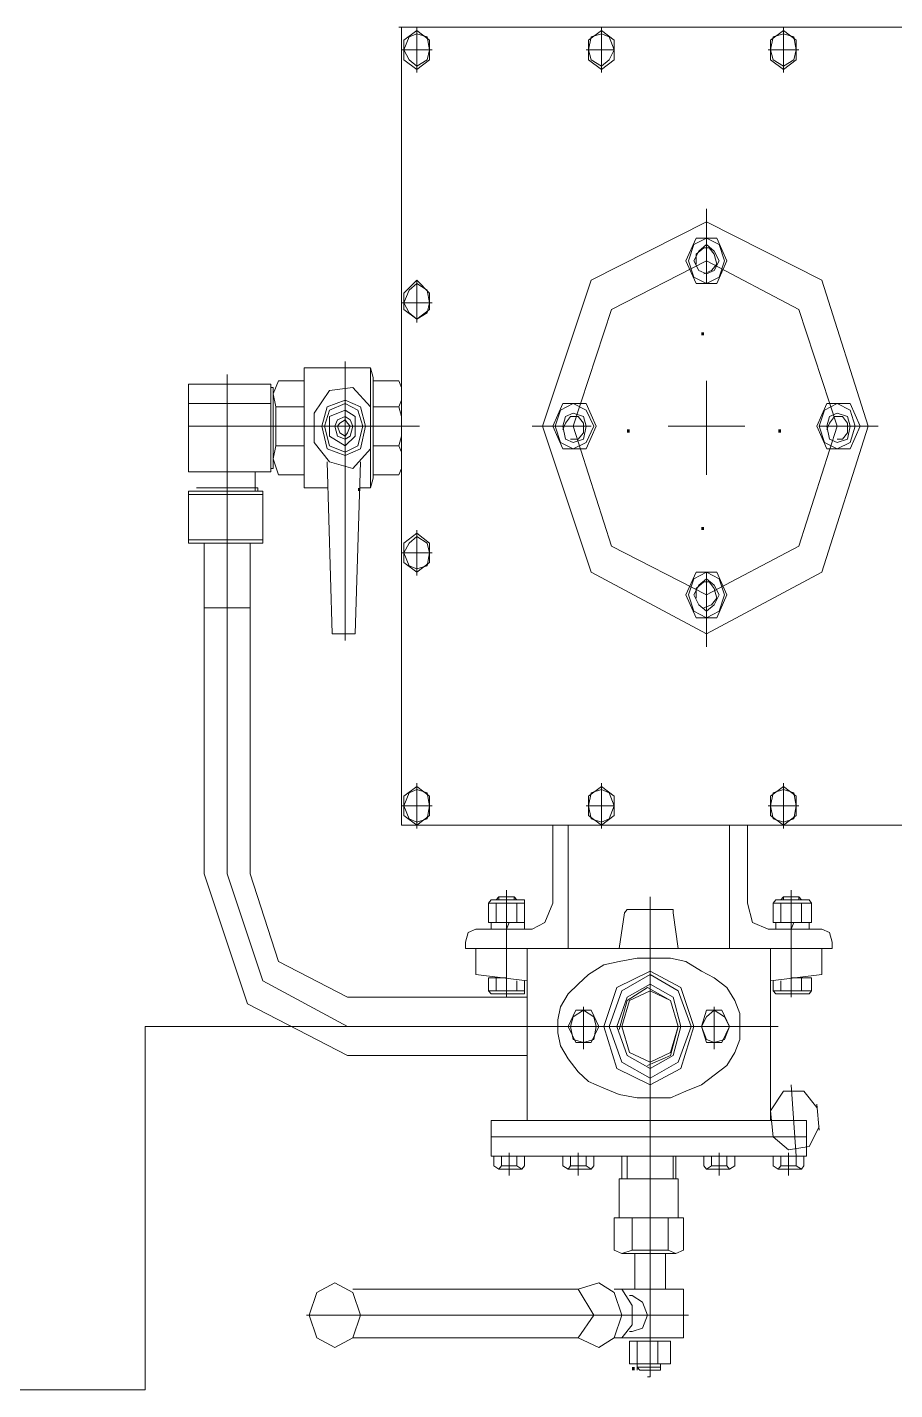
# Model space of a CAD drawing. Header units: inches. Extents: x 2435 to 7572, y 377 to 2555.
# Drawn here: x 3943.5 to 4226.3, y 2106.8 to 2550.6 of the extents above; entities that cross this region are included whole.
import ezdxf

# ---------------------------------------------------------------- set-up
doc = ezdxf.new("R2010")
doc.units = ezdxf.units.IN
doc.header["$MEASUREMENT"] = 0

msp = doc.modelspace()

# ---------------------------------------------------------------- hatches: boundary and pattern name
at = {"transparency": 33554559}
for points in [[(4164.07, 2450.23), (4163.24, 2450.23), (4163.24, 2451.29), (4164.07, 2451.29)], [(4139.84, 2418.53), (4139.01, 2418.53), (4139.01, 2419.59), (4139.84, 2419.59)], [(4189.14, 2418.53), (4188.3, 2418.53), (4188.3, 2419.59), (4189.14, 2419.59)], [(4052.12, 2399.51), (4051.28, 2399.51), (4051.28, 2400.56), (4052.12, 2400.56)], [(4164.07, 2386.83), (4163.24, 2386.83), (4163.24, 2387.88), (4164.07, 2387.88)], [(4141.52, 2113.13), (4140.68, 2113.13), (4140.68, 2114.19), (4141.52, 2114.19)]]:
    msp.add_hatch(color=256, dxfattribs=at).paths.add_polyline_path(points)

# ---------------------------------------------------------------- linework, layer by layer
at = {"lineweight": 5}
for p, q in [((4064.65, 2550.62), (4065.49, 2550.62)), ((4065.49, 2290.66), (4065.49, 2550.62)), ((4065.49, 2550.62), (4436.44, 2550.62)), ((4066.32, 2546.39), (4070.5, 2549.56)), ((4067.99, 2547.45), (4070.5, 2548.51)), ((4070.5, 2535.83), (4070.5, 2550.62)), ((4070.5, 2549.56), (4074.68, 2546.39)), ((4070.5, 2548.51), (4073.84, 2547.45)), ((4126.48, 2546.39), (4130.65, 2549.56)), ((4127.31, 2547.45), (4130.65, 2548.51)), ((4130.65, 2535.83), (4130.65, 2550.62)), ((4130.65, 2549.56), (4134.83, 2546.39)), ((4130.65, 2548.51), (4133.16, 2547.45)), ((4185.8, 2546.39), (4189.97, 2549.56)), ((4186.63, 2547.45), (4189.97, 2548.51)), ((4189.14, 2550.62), (4189.97, 2550.62)), ((4189.97, 2535.83), (4189.97, 2550.62)), ((4189.97, 2549.56), (4194.15, 2546.39)), ((4189.97, 2548.51), (4193.32, 2547.45)), ((4075.51, 2543.22), (4065.49, 2543.22)), ((4066.32, 2543.22), (4067.99, 2547.45)), ((4066.32, 2540.05), (4066.32, 2546.39)), ((4067.99, 2540.05), (4066.32, 2543.22)), ((4073.84, 2547.45), (4074.68, 2543.22)), ((4074.68, 2543.22), (4073.84, 2540.05)), ((4074.68, 2546.39), (4074.68, 2540.05)), ((4134.83, 2543.22), (4125.64, 2543.22)), ((4126.48, 2543.22), (4127.31, 2547.45)), ((4126.48, 2540.05), (4126.48, 2546.39)), ((4127.31, 2540.05), (4126.48, 2543.22)), ((4133.16, 2547.45), (4134.83, 2543.22)), ((4134.83, 2543.22), (4133.16, 2540.05)), ((4134.83, 2546.39), (4134.83, 2540.05)), ((4194.99, 2543.22), (4184.96, 2543.22)), ((4185.8, 2543.22), (4186.63, 2547.45)), ((4185.8, 2540.05), (4185.8, 2546.39)), ((4186.63, 2540.05), (4185.8, 2543.22)), ((4193.32, 2547.45), (4194.15, 2543.22)), ((4194.15, 2543.22), (4193.32, 2540.05)), ((4194.15, 2546.39), (4194.15, 2540.05)), ((4070.5, 2536.88), (4066.32, 2540.05)), ((4070.5, 2537.94), (4067.99, 2540.05)), ((4074.68, 2540.05), (4070.5, 2536.88)), ((4073.84, 2540.05), (4070.5, 2537.94)), ((4130.65, 2536.88), (4126.48, 2540.05)), ((4130.65, 2537.94), (4127.31, 2540.05)), ((4134.83, 2540.05), (4130.65, 2536.88)), ((4133.16, 2540.05), (4130.65, 2537.94)), ((4189.97, 2536.88), (4185.8, 2540.05)), ((4189.97, 2537.94), (4186.63, 2540.05)), ((4193.32, 2540.05), (4189.97, 2537.94)), ((4194.15, 2540.05), (4189.97, 2536.88)), ((4164.91, 2491.44), (4164.91, 2467.14)), ((4127.31, 2468.2), (4164.91, 2487.22)), ((4164.91, 2487.22), (4202.51, 2468.2)), ((4158.23, 2474.54), (4161.57, 2481.93)), ((4160.73, 2479.82), (4164.91, 2481.93)), ((4161.57, 2481.93), (4168.25, 2481.93)), ((4164.91, 2481.93), (4169.09, 2479.82)), ((4168.25, 2481.93), (4171.59, 2474.54)), ((4159.06, 2474.54), (4160.73, 2479.82)), ((4160.73, 2474.54), (4162.4, 2477.71)), ((4161.57, 2476.65), (4164.07, 2478.76)), ((4161.57, 2473.48), (4161.57, 2476.65)), ((4162.4, 2477.71), (4164.91, 2479.82)), ((4164.07, 2478.76), (4165.75, 2478.76)), ((4164.91, 2479.82), (4167.42, 2477.71)), ((4165.75, 2478.76), (4167.42, 2476.65)), ((4167.42, 2477.71), (4169.09, 2474.54)), ((4167.42, 2476.65), (4168.25, 2473.48)), ((4169.09, 2479.82), (4170.76, 2474.54)), ((4134, 2458.68), (4164.91, 2474.54)), ((4161.57, 2467.14), (4158.23, 2474.54)), ((4160.73, 2469.25), (4159.06, 2474.54)), ((4162.4, 2471.37), (4160.73, 2474.54)), ((4164.91, 2474.54), (4194.99, 2458.68)), ((4168.25, 2473.48), (4166.58, 2471.37)), ((4169.09, 2474.54), (4167.42, 2471.37)), ((4171.59, 2474.54), (4168.25, 2467.14)), ((4170.76, 2474.54), (4169.09, 2469.25)), ((4066.32, 2463.97), (4070.5, 2468.2)), ((4070.5, 2454.46), (4070.5, 2468.2)), ((4070.5, 2468.2), (4074.68, 2463.97)), ((4111.44, 2420.64), (4127.31, 2468.2)), ((4164.91, 2467.14), (4160.73, 2469.25)), ((4164.91, 2470.31), (4162.4, 2471.37)), ((4166.58, 2471.37), (4164.07, 2470.31)), ((4167.42, 2471.37), (4164.91, 2470.31)), ((4169.09, 2469.25), (4164.91, 2467.14)), ((4202.51, 2468.2), (4217.55, 2420.64)), ((4066.32, 2460.8), (4067.99, 2465.03)), ((4066.32, 2458.68), (4066.32, 2463.97)), ((4067.99, 2465.03), (4070.5, 2467.14)), ((4070.5, 2467.14), (4073.84, 2465.03)), ((4073.84, 2465.03), (4074.68, 2460.8)), ((4074.68, 2463.97), (4074.68, 2458.68)), ((4168.25, 2467.14), (4161.57, 2467.14)), ((4075.51, 2460.8), (4065.49, 2460.8)), ((4067.99, 2457.63), (4066.32, 2460.8)), ((4074.68, 2460.8), (4073.84, 2457.63)), ((4065.49, 2457.63), (4065.49, 2382.6)), ((4070.5, 2455.51), (4066.32, 2458.68)), ((4070.5, 2455.51), (4067.99, 2457.63)), ((4074.68, 2458.68), (4070.5, 2455.51)), ((4073.84, 2457.63), (4070.5, 2455.51)), ((4121.46, 2420.64), (4134, 2458.68)), ((4194.99, 2458.68), (4207.52, 2420.64)), ((4047.11, 2350.9), (4047.11, 2441.78)), ((4008.67, 2437.55), (4008.67, 2274.81)), ((4055.46, 2439.66), (4033.74, 2439.66)), ((4033.74, 2439.66), (4033.74, 2436.49)), ((4033.74, 2400.56), (4033.74, 2439.66)), ((4055.46, 2400.56), (4055.46, 2439.66)), ((4055.46, 2439.66), (4056.3, 2436.49)), ((3996.14, 2405.85), (3996.14, 2434.38)), ((3996.14, 2434.38), (4022.88, 2434.38)), ((4022.88, 2434.38), (4022.88, 2405.85)), ((4022.88, 2406.9), (4022.88, 2433.32)), ((4022.88, 2433.32), (4023.71, 2433.32)), ((4023.71, 2431.21), (4025.38, 2435.44)), ((4023.71, 2433.32), (4023.71, 2406.9)), ((4025.38, 2435.44), (4033.74, 2435.44)), ((4033.74, 2436.49), (4033.74, 2403.73)), ((4037.08, 2424.87), (4042.09, 2432.27)), ((4042.09, 2432.27), (4049.61, 2433.32)), ((4049.61, 2433.32), (4055.46, 2426.98)), ((4056.3, 2436.49), (4056.3, 2403.73)), ((4064.65, 2435.44), (4056.3, 2435.44)), ((4065.49, 2433.32), (4064.65, 2435.44)), ((4164.91, 2435.44), (4164.91, 2404.79)), ((4022.88, 2428.04), (3996.14, 2428.04)), ((4024.55, 2426.98), (4023.71, 2431.21)), ((4023.71, 2431.21), (4023.71, 2409.02)), ((4041.26, 2426.98), (4047.11, 2429.1)), ((4042.09, 2425.93), (4047.11, 2428.04)), ((4047.11, 2429.1), (4052.12, 2426.98)), ((4047.11, 2428.04), (4051.28, 2425.93)), ((4065.49, 2429.1), (4064.65, 2426.98)), ((4114.78, 2420.64), (4118.12, 2428.04)), ((4117.29, 2425.93), (4121.46, 2428.04)), ((4118.12, 2428.04), (4125.64, 2428.04)), ((4121.46, 2428.04), (4125.64, 2425.93)), ((4125.64, 2428.04), (4128.98, 2420.64)), ((4200.84, 2420.64), (4204.18, 2428.04)), ((4203.34, 2425.93), (4207.52, 2428.04)), ((4204.18, 2428.04), (4211.7, 2428.04)), ((4207.52, 2428.04), (4211.7, 2425.93)), ((4211.7, 2428.04), (4215.04, 2420.64)), ((4033.74, 2426.98), (4024.55, 2426.98)), ((4024.55, 2414.3), (4024.55, 2426.98)), ((4037.08, 2415.36), (4037.08, 2424.87)), ((4039.59, 2420.64), (4041.26, 2426.98)), ((4040.42, 2420.64), (4042.09, 2425.93)), ((4047.11, 2425.93), (4042.09, 2423.81)), ((4042.09, 2423.81), (4042.09, 2417.47)), ((4044.6, 2422.76), (4047.11, 2423.81)), ((4050.45, 2423.81), (4047.11, 2425.93)), ((4047.11, 2423.81), (4048.78, 2422.76)), ((4050.45, 2417.47), (4050.45, 2423.81)), ((4051.28, 2425.93), (4052.95, 2420.64)), ((4052.12, 2426.98), (4053.79, 2420.64)), ((4064.65, 2426.98), (4056.3, 2426.98)), ((4064.65, 2426.98), (4065.49, 2423.81)), ((4115.62, 2420.64), (4117.29, 2425.93)), ((4118.12, 2420.64), (4118.96, 2423.81)), ((4118.96, 2423.81), (4121.46, 2424.87)), ((4118.96, 2421.7), (4120.63, 2423.81)), ((4120.63, 2423.81), (4123.14, 2423.81)), ((4121.46, 2424.87), (4124.81, 2423.81)), ((4123.14, 2423.81), (4124.81, 2421.7)), ((4124.81, 2423.81), (4125.64, 2420.64)), ((4125.64, 2425.93), (4128.15, 2420.64)), ((4201.67, 2420.64), (4203.34, 2425.93)), ((4204.18, 2420.64), (4205.01, 2423.81)), ((4205.01, 2423.81), (4207.52, 2424.87)), ((4205.01, 2421.7), (4206.68, 2423.81)), ((4206.68, 2423.81), (4209.19, 2423.81)), ((4207.52, 2424.87), (4210.86, 2423.81)), ((4209.19, 2423.81), (4210.86, 2421.7)), ((4210.86, 2423.81), (4211.7, 2420.64)), ((4211.7, 2425.93), (4213.37, 2420.64)), ((4071.33, 2420.64), (3996.14, 2420.64)), ((4013.69, 2420.64), (4020.37, 2420.64)), ((4041.26, 2413.25), (4039.59, 2420.64)), ((4042.09, 2414.3), (4040.42, 2420.64)), ((4043.76, 2420.64), (4044.6, 2422.76)), ((4044.6, 2417.47), (4043.76, 2420.64)), ((4044.6, 2420.64), (4045.43, 2421.7)), ((4045.43, 2418.53), (4044.6, 2420.64)), ((4045.43, 2421.7), (4047.11, 2422.76)), ((4047.11, 2422.76), (4047.94, 2421.7)), ((4047.94, 2421.7), (4048.78, 2420.64)), ((4048.78, 2420.64), (4047.94, 2418.53)), ((4048.78, 2422.76), (4049.61, 2420.64)), ((4049.61, 2420.64), (4048.78, 2417.47)), ((4052.95, 2420.64), (4051.28, 2414.3)), ((4053.79, 2420.64), (4052.12, 2413.25)), ((4127.31, 2420.64), (4108.1, 2420.64)), ((4127.31, 2373.09), (4111.44, 2420.64)), ((4118.12, 2413.25), (4114.78, 2420.64)), ((4117.29, 2415.36), (4115.62, 2420.64)), ((4118.12, 2419.59), (4118.96, 2421.7)), ((4118.96, 2416.42), (4118.12, 2420.64)), ((4134, 2381.54), (4121.46, 2420.64)), ((4124.81, 2421.7), (4124.81, 2418.53)), ((4125.64, 2420.64), (4124.81, 2416.42)), ((4128.98, 2420.64), (4125.64, 2413.25)), ((4128.15, 2420.64), (4125.64, 2415.36)), ((4177.44, 2420.64), (4152.38, 2420.64)), ((4207.52, 2420.64), (4194.99, 2381.54)), ((4204.18, 2413.25), (4200.84, 2420.64)), ((4220.89, 2420.64), (4201.67, 2420.64)), ((4203.34, 2415.36), (4201.67, 2420.64)), ((4217.55, 2420.64), (4202.51, 2373.09)), ((4204.18, 2419.59), (4205.01, 2421.7)), ((4205.01, 2416.42), (4204.18, 2420.64)), ((4210.86, 2421.7), (4210.86, 2418.53)), ((4211.7, 2420.64), (4210.86, 2416.42)), ((4215.04, 2420.64), (4211.7, 2413.25)), ((4213.37, 2420.64), (4211.7, 2415.36)), ((4042.09, 2409.02), (4037.08, 2415.36)), ((4042.09, 2417.47), (4047.11, 2414.3)), ((4047.11, 2416.42), (4044.6, 2417.47)), ((4047.11, 2417.47), (4045.43, 2418.53)), ((4047.94, 2418.53), (4047.11, 2417.47)), ((4047.11, 2414.3), (4050.45, 2417.47)), ((4048.78, 2417.47), (4047.11, 2416.42)), ((4065.49, 2417.47), (4064.65, 2414.3)), ((4121.46, 2413.25), (4117.29, 2415.36)), ((4121.46, 2415.36), (4118.96, 2416.42)), ((4123.14, 2416.42), (4120.63, 2416.42)), ((4124.81, 2416.42), (4121.46, 2415.36)), ((4125.64, 2415.36), (4121.46, 2413.25)), ((4124.81, 2418.53), (4123.14, 2416.42)), ((4207.52, 2413.25), (4203.34, 2415.36)), ((4207.52, 2415.36), (4205.01, 2416.42)), ((4210.86, 2416.42), (4207.52, 2415.36)), ((4209.19, 2416.42), (4207.52, 2416.42)), ((4211.7, 2415.36), (4207.52, 2413.25)), ((4210.86, 2418.53), (4209.19, 2416.42)), ((4024.55, 2414.3), (4023.71, 2410.07)), ((4023.71, 2410.07), (4025.38, 2404.79)), ((4033.74, 2414.3), (4024.55, 2414.3)), ((4047.11, 2411.13), (4041.26, 2413.25)), ((4047.11, 2412.19), (4042.09, 2414.3)), ((4051.28, 2414.3), (4047.11, 2412.19)), ((4052.12, 2413.25), (4047.11, 2411.13)), ((4055.46, 2413.25), (4049.61, 2406.9)), ((4064.65, 2414.3), (4056.3, 2414.3)), ((4065.49, 2412.19), (4064.65, 2414.3)), ((4125.64, 2413.25), (4118.12, 2413.25)), ((4211.7, 2413.25), (4204.18, 2413.25)), ((4022.88, 2405.85), (3996.14, 2405.85)), ((4017.86, 2400.56), (4017.86, 2405.85)), ((4023.71, 2406.9), (4022.88, 2406.9)), ((4041.26, 2409.02), (4042.93, 2353.01)), ((4049.61, 2406.9), (4042.09, 2409.02)), ((4050.45, 2353.01), (4052.12, 2409.02)), ((4065.49, 2406.9), (4064.65, 2404.79)), ((4025.38, 2404.79), (4033.74, 2404.79)), ((4033.74, 2403.73), (4033.74, 2400.56)), ((4056.3, 2403.73), (4055.46, 2400.56)), ((4064.65, 2404.79), (4056.3, 2404.79)), ((3996.14, 2382.6), (3996.14, 2399.51)), ((3996.14, 2399.51), (4020.37, 2399.51)), ((3996.14, 2398.45), (4008.67, 2398.45)), ((4018.7, 2400.56), (3998.65, 2400.56)), ((3999.48, 2400.56), (4017.86, 2400.56)), ((4020.37, 2398.45), (4008.67, 2398.45)), ((4008.67, 2398.45), (4008.67, 2383.66)), ((4017.86, 2400.56), (4018.7, 2400.56)), ((4017.86, 2399.51), (4017.86, 2400.56)), ((4018.7, 2399.51), (4018.7, 2400.56)), ((4020.37, 2399.51), (4020.37, 2382.6)), ((4041.26, 2400.56), (4033.74, 2400.56)), ((4052.12, 2400.56), (4055.46, 2400.56)), ((4008.67, 2383.66), (3996.14, 2383.66)), ((4008.67, 2383.66), (4020.37, 2383.66)), ((4066.32, 2382.6), (4070.5, 2385.77)), ((4067.99, 2382.6), (4070.5, 2384.71)), ((4070.5, 2372.03), (4070.5, 2386.83)), ((4070.5, 2385.77), (4074.68, 2382.6)), ((4070.5, 2384.71), (4073.84, 2382.6)), ((4020.37, 2382.6), (3996.14, 2382.6)), ((4001.15, 2274.81), (4001.15, 2382.6)), ((4002.82, 2382.6), (4014.52, 2382.6)), ((4016.19, 2274.81), (4016.19, 2382.6)), ((4075.51, 2379.43), (4065.49, 2379.43)), ((4066.32, 2379.43), (4067.99, 2382.6)), ((4066.32, 2376.26), (4066.32, 2382.6)), ((4067.99, 2375.2), (4066.32, 2379.43)), ((4073.84, 2382.6), (4074.68, 2379.43)), ((4074.68, 2379.43), (4073.84, 2375.2)), ((4074.68, 2382.6), (4074.68, 2376.26)), ((4164.91, 2365.69), (4134, 2381.54)), ((4194.99, 2381.54), (4164.91, 2365.69)), ((4070.5, 2373.09), (4066.32, 2376.26)), ((4070.5, 2374.15), (4067.99, 2375.2)), ((4074.68, 2376.26), (4070.5, 2373.09)), ((4073.84, 2375.2), (4070.5, 2374.15)), ((4164.91, 2353.01), (4127.31, 2373.09)), ((4158.23, 2365.69), (4161.57, 2373.09)), ((4159.06, 2365.69), (4160.73, 2370.98)), ((4160.73, 2370.98), (4164.91, 2373.09)), ((4161.57, 2373.09), (4168.25, 2373.09)), ((4162.4, 2368.86), (4164.91, 2370.98)), ((4202.51, 2373.09), (4164.91, 2353.01)), ((4164.91, 2373.09), (4164.91, 2348.78)), ((4164.91, 2373.09), (4169.09, 2370.98)), ((4164.91, 2370.98), (4167.42, 2368.86)), ((4168.25, 2373.09), (4171.59, 2365.69)), ((4169.09, 2370.98), (4170.76, 2365.69)), ((4161.57, 2358.29), (4158.23, 2365.69)), ((4160.73, 2360.41), (4159.06, 2365.69)), ((4160.73, 2365.69), (4162.4, 2368.86)), ((4162.4, 2362.52), (4160.73, 2365.69)), ((4161.57, 2367.81), (4164.07, 2369.92)), ((4161.57, 2364.63), (4161.57, 2367.81)), ((4164.07, 2369.92), (4165.75, 2369.92)), ((4165.75, 2369.92), (4167.42, 2367.81)), ((4167.42, 2368.86), (4169.09, 2365.69)), ((4167.42, 2367.81), (4168.25, 2364.63)), ((4169.09, 2365.69), (4167.42, 2362.52)), ((4171.59, 2365.69), (4168.25, 2358.29)), ((4170.76, 2365.69), (4169.09, 2360.41)), ((4016.19, 2361.46), (4001.15, 2361.46)), ((4164.91, 2360.41), (4162.4, 2362.52)), ((4166.58, 2362.52), (4164.07, 2361.46)), ((4167.42, 2362.52), (4164.91, 2360.41)), ((4168.25, 2364.63), (4166.58, 2362.52)), ((4164.91, 2358.29), (4160.73, 2360.41)), ((4168.25, 2358.29), (4161.57, 2358.29)), ((4169.09, 2360.41), (4164.91, 2358.29)), ((4042.93, 2353.01), (4050.45, 2353.01)), ((4070.5, 2289.61), (4070.5, 2304.4)), ((4130.65, 2289.61), (4130.65, 2304.4)), ((4189.97, 2289.61), (4189.97, 2304.4)), ((4066.32, 2300.17), (4070.5, 2303.34)), ((4066.32, 2297), (4067.99, 2301.23)), ((4066.32, 2293.83), (4066.32, 2300.17)), ((4067.99, 2301.23), (4070.5, 2302.29)), ((4070.5, 2303.34), (4074.68, 2300.17)), ((4070.5, 2302.29), (4073.84, 2301.23)), ((4073.84, 2301.23), (4074.68, 2297)), ((4074.68, 2300.17), (4074.68, 2293.83)), ((4126.48, 2300.17), (4130.65, 2303.34)), ((4126.48, 2297), (4127.31, 2301.23)), ((4126.48, 2293.83), (4126.48, 2300.17)), ((4127.31, 2301.23), (4130.65, 2302.29)), ((4130.65, 2303.34), (4134.83, 2300.17)), ((4130.65, 2302.29), (4133.16, 2301.23)), ((4133.16, 2301.23), (4134.83, 2297)), ((4134.83, 2300.17), (4134.83, 2293.83)), ((4185.8, 2300.17), (4189.97, 2303.34)), ((4185.8, 2297), (4186.63, 2301.23)), ((4185.8, 2293.83), (4185.8, 2300.17)), ((4186.63, 2301.23), (4189.97, 2302.29)), ((4189.97, 2303.34), (4194.15, 2300.17)), ((4189.97, 2302.29), (4193.32, 2301.23)), ((4193.32, 2301.23), (4194.15, 2297)), ((4194.15, 2300.17), (4194.15, 2293.83)), ((4075.51, 2297), (4065.49, 2297)), ((4067.99, 2292.78), (4066.32, 2297)), ((4074.68, 2297), (4073.84, 2292.78)), ((4134.83, 2297), (4125.64, 2297)), ((4127.31, 2292.78), (4126.48, 2297)), ((4134.83, 2297), (4133.16, 2292.78)), ((4194.99, 2297), (4184.96, 2297)), ((4186.63, 2292.78), (4185.8, 2297)), ((4194.15, 2297), (4193.32, 2292.78)), ((4436.44, 2290.66), (4065.49, 2290.66)), ((4070.5, 2290.66), (4066.32, 2293.83)), ((4070.5, 2291.72), (4067.99, 2292.78)), ((4074.68, 2293.83), (4070.5, 2290.66)), ((4073.84, 2292.78), (4070.5, 2291.72)), ((4114.78, 2290.66), (4114.78, 2265.3)), ((4119.79, 2250.51), (4119.79, 2290.66)), ((4130.65, 2290.66), (4126.48, 2293.83)), ((4130.65, 2291.72), (4127.31, 2292.78)), ((4134.83, 2293.83), (4130.65, 2290.66)), ((4133.16, 2292.78), (4130.65, 2291.72)), ((4172.43, 2290.66), (4172.43, 2250.51)), ((4178.28, 2265.3), (4178.28, 2290.66)), ((4189.97, 2290.66), (4185.8, 2293.83)), ((4189.97, 2291.72), (4186.63, 2292.78)), ((4194.15, 2293.83), (4189.97, 2290.66)), ((4193.32, 2292.78), (4189.97, 2291.72)), ((4015.36, 2232.54), (4001.15, 2274.81)), ((4008.67, 2274.81), (4020.37, 2239.94)), ((4025.38, 2246.28), (4016.19, 2274.81)), ((4099.74, 2234.66), (4099.74, 2269.53)), ((4192.48, 2234.66), (4192.48, 2269.53)), ((4093.89, 2265.3), (4094.73, 2266.36)), ((4093.89, 2265.3), (4096.4, 2265.3)), ((4093.89, 2258.96), (4093.89, 2265.3)), ((4094.73, 2266.36), (4105.59, 2266.36)), ((4097.23, 2267.41), (4096.4, 2266.36)), ((4096.4, 2266.36), (4103.08, 2266.36)), ((4096.4, 2265.3), (4103.08, 2265.3)), ((4096.4, 2258.96), (4096.4, 2265.3)), ((4102.25, 2267.41), (4097.23, 2267.41)), ((4097.23, 2267.41), (4097.23, 2266.36)), ((4103.08, 2266.36), (4102.25, 2267.41)), ((4102.25, 2266.36), (4102.25, 2267.41)), ((4103.08, 2265.3), (4105.59, 2265.3)), ((4103.08, 2258.96), (4103.08, 2265.3)), ((4105.59, 2266.36), (4105.59, 2265.3)), ((4105.59, 2265.3), (4105.59, 2258.96)), ((4114.78, 2265.3), (4112.27, 2258.96)), ((4146.53, 2267.41), (4146.53, 2111.02)), ((4179.95, 2258.96), (4178.28, 2265.3)), ((4186.63, 2265.3), (4187.47, 2266.36)), ((4186.63, 2258.96), (4186.63, 2265.3)), ((4186.63, 2265.3), (4189.14, 2265.3)), ((4187.47, 2266.36), (4198.33, 2266.36)), ((4189.14, 2266.36), (4189.97, 2267.41)), ((4195.82, 2266.36), (4189.14, 2266.36)), ((4189.14, 2265.3), (4195.82, 2265.3)), ((4189.14, 2258.96), (4189.14, 2265.3)), ((4189.97, 2267.41), (4194.99, 2267.41)), ((4189.97, 2267.41), (4189.97, 2266.36)), ((4194.99, 2267.41), (4195.82, 2266.36)), ((4194.99, 2266.36), (4194.99, 2267.41)), ((4195.82, 2265.3), (4199.16, 2265.3)), ((4195.82, 2258.96), (4195.82, 2265.3)), ((4198.33, 2266.36), (4199.16, 2265.3)), ((4199.16, 2265.3), (4199.16, 2258.96)), ((4136.5, 2250.51), (4138.17, 2262.13)), ((4138.17, 2262.13), (4139.01, 2263.19)), ((4139.01, 2263.19), (4139.84, 2263.19)), ((4139.84, 2263.19), (4153.21, 2263.19)), ((4153.21, 2263.19), (4154.05, 2263.19)), ((4154.05, 2263.19), (4154.05, 2262.13)), ((4154.05, 2262.13), (4155.72, 2250.51)), ((4087.21, 2255.79), (4086.37, 2252.62)), ((4089.72, 2256.85), (4087.21, 2255.79)), ((4108.1, 2256.85), (4089.72, 2256.85)), ((4105.59, 2258.96), (4093.89, 2258.96)), ((4105.59, 2258.96), (4093.89, 2258.96)), ((4094.73, 2256.85), (4094.73, 2258.96)), ((4094.73, 2258.96), (4105.59, 2258.96)), ((4105.59, 2256.85), (4094.73, 2256.85)), ((4099.74, 2258.96), (4099.74, 2256.85)), ((4099.74, 2256.85), (4100.58, 2258.96)), ((4105.59, 2258.96), (4105.59, 2256.85)), ((4112.27, 2258.96), (4108.1, 2256.85)), ((4184.96, 2256.85), (4179.95, 2258.96)), ((4202.51, 2256.85), (4184.96, 2256.85)), ((4199.16, 2258.96), (4186.63, 2258.96)), ((4199.16, 2258.96), (4186.63, 2258.96)), ((4187.47, 2256.85), (4187.47, 2258.96)), ((4187.47, 2258.96), (4198.33, 2258.96)), ((4198.33, 2256.85), (4187.47, 2256.85)), ((4192.48, 2258.96), (4192.48, 2256.85)), ((4192.48, 2256.85), (4193.32, 2258.96)), ((4198.33, 2258.96), (4198.33, 2256.85)), ((4205.01, 2255.79), (4202.51, 2256.85)), ((4205.85, 2252.62), (4205.01, 2255.79)), ((4086.37, 2252.62), (4086.37, 2250.51)), ((4086.37, 2250.51), (4119.79, 2250.51)), ((4202.51, 2250.51), (4089.72, 2250.51)), ((4089.72, 2250.51), (4089.72, 2242.05)), ((4106.43, 2250.51), (4106.43, 2194.5)), ((4172.43, 2250.51), (4205.85, 2250.51)), ((4185.8, 2250.51), (4185.8, 2194.5)), ((4202.51, 2242.05), (4202.51, 2250.51)), ((4205.85, 2250.51), (4205.85, 2252.62)), ((4047.94, 2234.66), (4025.38, 2246.28)), ((4131.49, 2245.22), (4136.5, 2246.28)), ((4136.5, 2246.28), (4142.35, 2247.34)), ((4142.35, 2247.34), (4153.21, 2247.34)), ((4153.21, 2247.34), (4158.23, 2246.28)), ((4158.23, 2246.28), (4163.24, 2243.11)), ((4089.72, 2242.05), (4106.43, 2239.94)), ((4123.14, 2238.88), (4126.48, 2242.05)), ((4126.48, 2242.05), (4131.49, 2245.22)), ((4135.67, 2237.83), (4146.53, 2243.11)), ((4137.34, 2236.77), (4146.53, 2242.05)), ((4146.53, 2243.11), (4156.55, 2237.83)), ((4146.53, 2242.05), (4155.72, 2236.77)), ((4163.24, 2243.11), (4167.42, 2241)), ((4185.8, 2239.94), (4202.51, 2242.05)), ((4020.37, 2239.94), (4047.94, 2225.15)), ((4099.74, 2241), (4093.89, 2241)), ((4093.89, 2241), (4093.89, 2236.77)), ((4094.73, 2241), (4094.73, 2241)), ((4096.4, 2236.77), (4096.4, 2241)), ((4103.08, 2236.77), (4103.08, 2239.94)), ((4105.59, 2235.71), (4105.59, 2239.94)), ((4119.79, 2235.71), (4123.14, 2238.88)), ((4131.49, 2225.15), (4135.67, 2237.83)), ((4139.01, 2234.66), (4146.53, 2238.88)), ((4139.01, 2233.6), (4145.69, 2237.83)), ((4145.69, 2237.83), (4153.21, 2233.6)), ((4146.53, 2238.88), (4154.05, 2234.66)), ((4156.55, 2237.83), (4160.73, 2225.15)), ((4167.42, 2241), (4171.59, 2237.83)), ((4171.59, 2237.83), (4174.1, 2233.6)), ((4186.63, 2236.77), (4186.63, 2239.94)), ((4189.14, 2236.77), (4189.14, 2239.94)), ((4192.48, 2241), (4199.16, 2241)), ((4195.82, 2236.77), (4195.82, 2241)), ((4198.33, 2241), (4198.33, 2241)), ((4199.16, 2241), (4199.16, 2236.77)), ((4047.94, 2215.63), (4015.36, 2232.54)), ((4106.43, 2234.66), (4047.94, 2234.66)), ((4096.4, 2236.77), (4093.89, 2236.77)), ((4093.89, 2236.77), (4094.73, 2235.71)), ((4094.73, 2235.71), (4105.59, 2235.71)), ((4103.08, 2236.77), (4096.4, 2236.77)), ((4105.59, 2236.77), (4103.08, 2236.77)), ((4117.29, 2231.49), (4119.79, 2235.71)), ((4133.16, 2225.15), (4137.34, 2236.77)), ((4135.67, 2225.15), (4139.01, 2234.66)), ((4136.5, 2224.09), (4139.01, 2233.6)), ((4137.34, 2225.15), (4139.84, 2233.6)), ((4139.84, 2233.6), (4146.53, 2236.77)), ((4146.53, 2236.77), (4153.21, 2233.6)), ((4153.21, 2233.6), (4155.72, 2225.15)), ((4153.21, 2233.6), (4155.72, 2225.15)), ((4154.05, 2234.66), (4156.55, 2225.15)), ((4155.72, 2236.77), (4159.9, 2225.15)), ((4174.1, 2233.6), (4175.77, 2229.37)), ((4199.16, 2236.77), (4186.63, 2236.77)), ((4187.47, 2235.71), (4186.63, 2236.77)), ((4198.33, 2235.71), (4187.47, 2235.71)), ((4199.16, 2236.77), (4198.33, 2235.71)), ((4116.45, 2227.26), (4117.29, 2231.49)), ((4122.3, 2230.43), (4119.79, 2225.15)), ((4120.63, 2225.15), (4121.46, 2228.32)), ((4121.46, 2228.32), (4124.81, 2230.43)), ((4127.31, 2230.43), (4122.3, 2230.43)), ((4124.81, 2231.49), (4124.81, 2217.75)), ((4124.81, 2230.43), (4128.15, 2228.32)), ((4129.82, 2225.15), (4127.31, 2230.43)), ((4128.15, 2228.32), (4128.98, 2225.15)), ((4163.24, 2225.15), (4164.91, 2230.43)), ((4163.24, 2225.15), (4164.91, 2228.32)), ((4164.91, 2228.32), (4167.42, 2230.43)), ((4164.91, 2230.43), (4169.92, 2230.43)), ((4167.42, 2231.49), (4167.42, 2217.75)), ((4167.42, 2230.43), (4170.76, 2228.32)), ((4169.92, 2230.43), (4172.43, 2225.15)), ((4170.76, 2228.32), (4172.43, 2225.15)), ((4175.77, 2229.37), (4175.77, 2225.15)), ((4146.53, 2225.15), (3981.94, 2225.15)), ((3981.94, 2225.15), (3981.94, 2106.79)), ((4047.94, 2225.15), (4188.3, 2225.15)), ((4116.45, 2223.03), (4116.45, 2227.26)), ((4119.79, 2225.15), (4122.3, 2219.86)), ((4121.46, 2220.92), (4120.63, 2225.15)), ((4127.31, 2219.86), (4129.82, 2225.15)), ((4128.98, 2225.15), (4128.15, 2220.92)), ((4135.67, 2211.41), (4131.49, 2225.15)), ((4137.34, 2213.52), (4133.16, 2225.15)), ((4139.01, 2215.63), (4135.67, 2225.15)), ((4139.84, 2216.69), (4137.34, 2225.15)), ((4155.72, 2225.15), (4153.21, 2215.63)), ((4155.72, 2225.15), (4153.21, 2216.69)), ((4156.55, 2225.15), (4154.05, 2215.63)), ((4159.9, 2225.15), (4155.72, 2213.52)), ((4160.73, 2225.15), (4156.55, 2211.41)), ((4164.91, 2220.92), (4163.24, 2225.15)), ((4164.91, 2219.86), (4163.24, 2225.15)), ((4172.43, 2225.15), (4169.92, 2219.86)), ((4172.43, 2225.15), (4170.76, 2220.92)), ((4175.77, 2225.15), (4175.77, 2220.92)), ((4117.29, 2218.8), (4116.45, 2223.03)), ((4124.81, 2219.86), (4121.46, 2220.92)), ((4122.3, 2219.86), (4127.31, 2219.86)), ((4128.15, 2220.92), (4124.81, 2219.86)), ((4167.42, 2219.86), (4164.91, 2220.92)), ((4169.92, 2219.86), (4164.91, 2219.86)), ((4170.76, 2220.92), (4167.42, 2219.86)), ((4175.77, 2220.92), (4174.1, 2216.69)), ((4106.43, 2215.63), (4047.94, 2215.63)), ((4119.79, 2214.58), (4117.29, 2218.8)), ((4146.53, 2211.41), (4139.01, 2215.63)), ((4146.53, 2213.52), (4139.84, 2216.69)), ((4153.21, 2215.63), (4145.69, 2212.46)), ((4153.21, 2216.69), (4146.53, 2213.52)), ((4154.05, 2215.63), (4146.53, 2211.41)), ((4174.1, 2216.69), (4171.59, 2212.46)), ((4123.14, 2210.35), (4119.79, 2214.58)), ((4126.48, 2207.18), (4123.14, 2210.35)), ((4146.53, 2206.12), (4135.67, 2211.41)), ((4146.53, 2208.24), (4137.34, 2213.52)), ((4155.72, 2213.52), (4146.53, 2208.24)), ((4156.55, 2211.41), (4146.53, 2206.12)), ((4171.59, 2212.46), (4167.42, 2209.29)), ((4131.49, 2205.07), (4126.48, 2207.18)), ((4163.24, 2206.12), (4158.23, 2204.01)), ((4167.42, 2209.29), (4163.24, 2206.12)), ((4194.15, 2182.88), (4192.48, 2206.12)), ((4136.5, 2202.95), (4131.49, 2205.07)), ((4142.35, 2201.9), (4136.5, 2202.95)), ((4153.21, 2201.9), (4142.35, 2201.9)), ((4158.23, 2204.01), (4153.21, 2201.9)), ((4185.8, 2197.67), (4189.97, 2204.01)), ((4189.97, 2204.01), (4196.66, 2204.01)), ((4196.66, 2204.01), (4200.84, 2198.73)), ((4186.63, 2189.22), (4185.8, 2197.67)), ((4201.67, 2191.33), (4200.84, 2199.78)), ((4094.73, 2194.5), (4094.73, 2182.88)), ((4197.49, 2194.5), (4094.73, 2194.5)), ((4197.49, 2182.88), (4197.49, 2194.5)), ((4094.73, 2189.22), (4197.49, 2189.22)), ((4191.65, 2184.99), (4186.63, 2189.22)), ((4201.67, 2192.39), (4198.33, 2186.05)), ((4100.58, 2183.93), (4100.58, 2176.54)), ((4123.14, 2183.93), (4123.14, 2176.54)), ((4169.09, 2183.93), (4169.09, 2176.54)), ((4198.33, 2186.05), (4191.65, 2184.99)), ((4191.65, 2183.93), (4191.65, 2176.54)), ((4094.73, 2182.88), (4197.49, 2182.88)), ((4095.56, 2179.71), (4095.56, 2182.88)), ((4097.23, 2178.65), (4095.56, 2179.71)), ((4098.07, 2179.71), (4097.23, 2178.65)), ((4098.07, 2179.71), (4098.07, 2182.88)), ((4103.08, 2179.71), (4098.07, 2179.71)), ((4111.44, 2182.88), (4102.25, 2182.88)), ((4103.08, 2182.88), (4103.08, 2179.71)), ((4103.08, 2179.71), (4104.75, 2178.65)), ((4104.75, 2178.65), (4105.59, 2179.71)), ((4105.59, 2179.71), (4105.59, 2182.88)), ((4118.12, 2179.71), (4118.12, 2182.88)), ((4119.79, 2178.65), (4118.12, 2179.71)), ((4120.63, 2179.71), (4119.79, 2178.65)), ((4120.63, 2179.71), (4120.63, 2182.88)), ((4125.64, 2179.71), (4120.63, 2179.71)), ((4125.64, 2182.88), (4125.64, 2179.71)), ((4125.64, 2179.71), (4127.31, 2178.65)), ((4127.31, 2178.65), (4128.15, 2179.71)), ((4128.15, 2179.71), (4128.15, 2182.88)), ((4154.88, 2182.88), (4137.34, 2182.88)), ((4137.34, 2182.88), (4137.34, 2175.48)), ((4139.01, 2175.48), (4139.01, 2182.88)), ((4154.05, 2175.48), (4154.05, 2182.88)), ((4154.88, 2175.48), (4154.88, 2182.88)), ((4164.07, 2179.71), (4164.07, 2182.88)), ((4164.91, 2178.65), (4164.07, 2179.71)), ((4166.58, 2179.71), (4164.91, 2178.65)), ((4166.58, 2179.71), (4166.58, 2182.88)), ((4171.59, 2179.71), (4166.58, 2179.71)), ((4171.59, 2179.71), (4171.59, 2182.88)), ((4172.43, 2178.65), (4171.59, 2179.71)), ((4174.1, 2179.71), (4172.43, 2178.65)), ((4174.1, 2182.88), (4174.1, 2179.71)), ((4190.81, 2182.88), (4180.78, 2182.88)), ((4186.63, 2179.71), (4186.63, 2182.88)), ((4188.3, 2178.65), (4186.63, 2179.71)), ((4189.14, 2179.71), (4188.3, 2178.65)), ((4189.14, 2179.71), (4189.14, 2182.88)), ((4194.15, 2179.71), (4189.14, 2179.71)), ((4194.15, 2179.71), (4194.15, 2182.88)), ((4195.82, 2178.65), (4194.15, 2179.71)), ((4196.66, 2179.71), (4195.82, 2178.65)), ((4196.66, 2182.88), (4196.66, 2179.71)), ((4097.23, 2178.65), (4104.75, 2178.65)), ((4127.31, 2178.65), (4119.79, 2178.65)), ((4136.5, 2162.8), (4136.5, 2175.48)), ((4136.5, 2175.48), (4155.72, 2175.48)), ((4155.72, 2175.48), (4155.72, 2162.8)), ((4172.43, 2178.65), (4164.91, 2178.65)), ((4195.82, 2178.65), (4188.3, 2178.65)), ((4134.83, 2152.23), (4134.83, 2162.8)), ((4134.83, 2162.8), (4157.39, 2162.8)), ((4140.68, 2162.8), (4140.68, 2161.74)), ((4140.68, 2161.74), (4140.68, 2152.23)), ((4152.38, 2152.23), (4152.38, 2162.8)), ((4157.39, 2162.8), (4157.39, 2152.23)), ((4137.34, 2151.17), (4134.83, 2152.23)), ((4140.68, 2152.23), (4137.34, 2151.17)), ((4137.34, 2151.17), (4154.88, 2151.17)), ((4152.38, 2152.23), (4140.68, 2152.23)), ((4141.52, 2139.55), (4141.52, 2151.17)), ((4151.54, 2139.55), (4151.54, 2151.17)), ((4154.88, 2151.17), (4152.38, 2152.23)), ((4157.39, 2152.23), (4154.88, 2151.17)), ((4037.91, 2138.49), (4043.76, 2141.66)), ((4043.76, 2141.66), (4049.61, 2138.49)), ((4049.61, 2139.55), (4123.14, 2139.55)), ((4123.14, 2139.55), (4129.82, 2141.66)), ((4123.14, 2139.55), (4128.15, 2131.1)), ((4129.82, 2141.66), (4134.83, 2138.49)), ((4134.83, 2139.55), (4157.39, 2139.55)), ((4137.34, 2139.55), (4134.83, 2139.55)), ((4140.68, 2134.27), (4137.34, 2139.55)), ((4157.39, 2139.55), (4157.39, 2123.7)), ((4035.41, 2131.1), (4037.91, 2138.49)), ((4049.61, 2138.49), (4052.12, 2131.1)), ((4134.83, 2138.49), (4137.34, 2131.1)), ((4139.84, 2137.44), (4140.68, 2137.44)), ((4140.68, 2137.44), (4144.02, 2135.32)), ((4144.02, 2135.32), (4145.69, 2131.1)), ((4159.06, 2131.1), (4034.57, 2131.1)), ((4037.91, 2123.7), (4035.41, 2131.1)), ((4052.12, 2131.1), (4049.61, 2123.7)), ((4128.15, 2131.1), (4123.14, 2123.7)), ((4137.34, 2131.1), (4134.83, 2123.7)), ((4140.68, 2127.93), (4140.68, 2134.27)), ((4145.69, 2131.1), (4144.02, 2126.87)), ((4137.34, 2123.7), (4140.68, 2127.93)), ((4144.02, 2126.87), (4140.68, 2125.81)), ((4043.76, 2120.53), (4037.91, 2123.7)), ((4049.61, 2123.7), (4043.76, 2120.53)), ((4123.14, 2123.7), (4049.61, 2123.7)), ((4129.82, 2120.53), (4123.14, 2123.7)), ((4134.83, 2123.7), (4129.82, 2120.53)), ((4157.39, 2123.7), (4134.83, 2123.7)), ((4134.83, 2123.7), (4137.34, 2123.7)), ((4140.68, 2125.81), (4139.84, 2125.81)), ((4139.84, 2115.24), (4139.84, 2122.64)), ((4139.84, 2122.64), (4142.35, 2122.64)), ((4142.35, 2123.7), (4141.52, 2123.7)), ((4149.04, 2123.7), (4142.35, 2123.7)), ((4142.35, 2122.64), (4149.04, 2122.64)), ((4142.35, 2115.24), (4142.35, 2122.64)), ((4153.21, 2123.7), (4149.04, 2123.7)), ((4149.04, 2122.64), (4153.21, 2122.64)), ((4149.04, 2115.24), (4149.04, 2122.64)), ((4153.21, 2122.64), (4153.21, 2115.24)), ((4142.35, 2115.24), (4139.84, 2115.24)), ((4140.68, 2115.24), (4142.35, 2115.24)), ((4151.54, 2115.24), (4141.52, 2115.24)), ((4142.35, 2114.19), (4142.35, 2115.24)), ((4142.35, 2115.24), (4149.04, 2115.24)), ((4149.04, 2115.24), (4142.35, 2115.24)), ((4142.35, 2113.13), (4142.35, 2115.24)), ((4143.19, 2113.13), (4142.35, 2114.19)), ((4142.35, 2114.19), (4149.87, 2114.19)), ((4149.87, 2113.13), (4143.19, 2113.13)), ((4153.21, 2115.24), (4149.04, 2115.24)), ((4149.04, 2115.24), (4153.21, 2115.24)), ((4149.87, 2115.24), (4149.87, 2114.19)), ((4149.87, 2113.13), (4149.87, 2115.24)), ((4149.87, 2114.19), (4149.87, 2113.13)), ((4153.21, 2115.24), (4152.38, 2115.24)), ((4145.69, 2111.02), (4146.53, 2111.02)), ((3981.94, 2106.79), (3929.3, 2106.79))]:
    msp.add_line(p, q, dxfattribs=at)

doc.saveas('drawing.dxf')
